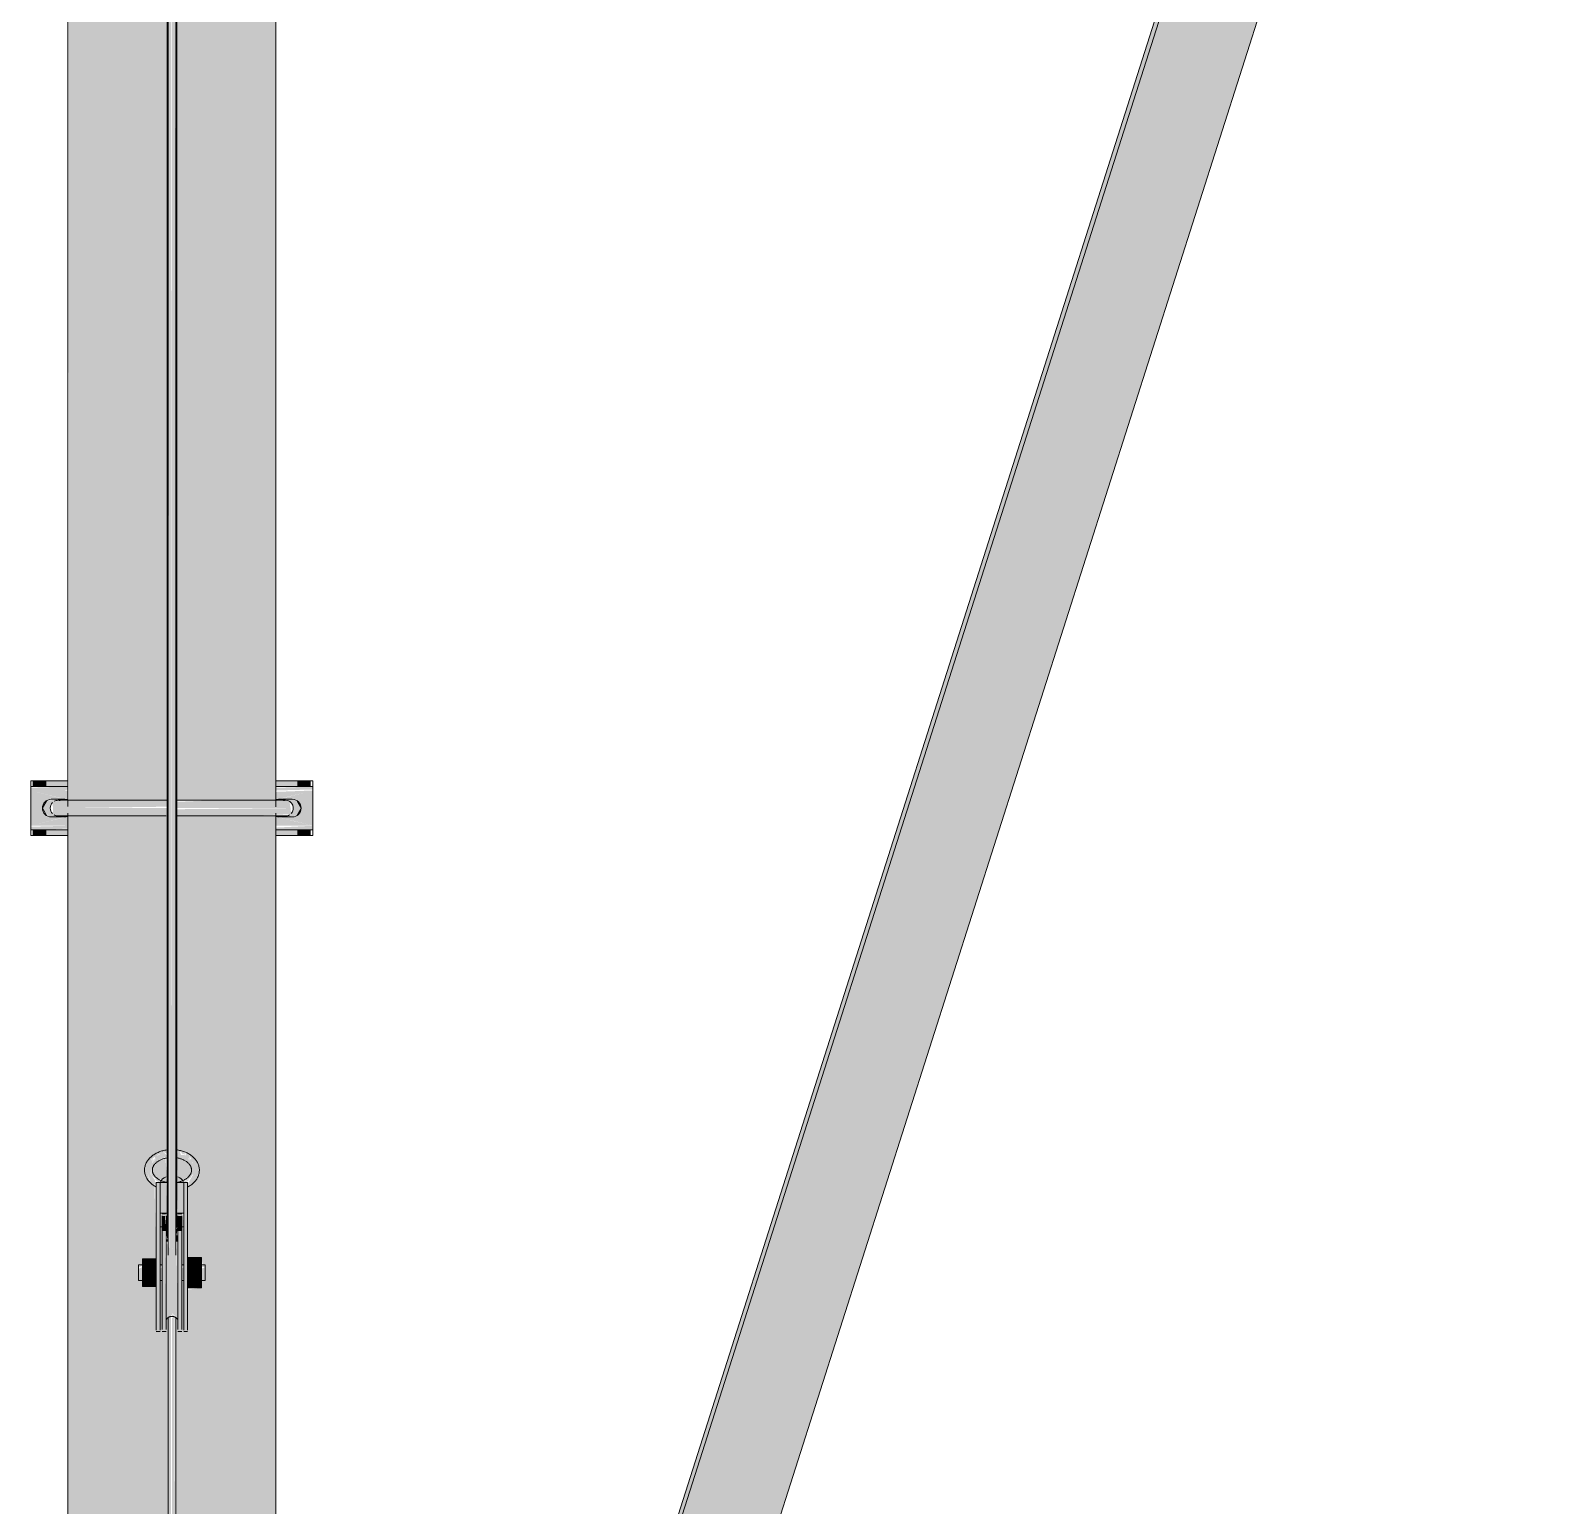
# Model space of a CAD drawing. Header units: inches. Extents: x -26493 to -10162, y -132 to 713.
# Drawn here: x -16769.62 to -16720.68, y 202.76 to 249.8 of the extents above; entities that cross this region are included whole.
import ezdxf

# ---------------------------------------------------------------- set-up
doc = ezdxf.new("R2010")
doc.units = ezdxf.units.IN
doc.header["$MEASUREMENT"] = 0
doc.layers.add('Q-SPCQ', color=91, linetype='Continuous', lineweight=9)

# ---------------------------------------------------------------- blocks, each defined once
blk = doc.blocks.new('Basketball_Backstop-Performance_Sports_Systems-3103-Ceiling_Hung - 27_-0_ to 27_-11 7_8_-V132-Section 1')
at = {"layer": 'Q-SPCQ'}
h = blk.add_hatch(color=256, dxfattribs=at)
h.paths.add_polyline_path([(-21726.927, 157.563), (-21724.178, 157.563), (-21724.178, 160.188), (-21727.274, 160.188), (-21727.258, 157.563), (-21727.01, 157.563)], flags=0)
h.paths.add_polyline_path([(-21720.842, 157.563), (-21720.858, 160.188), (-21723.928, 160.188), (-21723.928, 157.563), (-21720.858, 157.563)], flags=0)
h.paths.add_polyline_path([(-21724.714, 213.516), (-21724.832, 213.691), (-21724.731, 213.703)], flags=0)
h.paths.add_polyline_path([(-21724.66, 213.703), (-21724.586, 213.824), (-21724.638, 213.796), (-21724.651, 213.739)], flags=0)
h.paths.add_polyline_path([(-21727.023, 164.313), (-21724.178, 164.313), (-21724.178, 208.787), (-21724.24, 208.734), (-21724.28, 208.372), (-21724.365, 208.388), (-21724.365, 209.933), (-21724.428, 209.924), (-21724.428, 208.388), (-21724.553, 208.388), (-21724.553, 209.746), (-21724.99, 209.746), (-21724.99, 209.933), (-21725.115, 209.967), (-21725.115, 210.433), (-21724.99, 210.433), (-21724.99, 210.621), (-21724.553, 210.621), (-21724.61, 213.012), (-21724.761, 213.09), (-21724.832, 213.369), (-21724.716, 213.498), (-21724.714, 213.293), (-21724.542, 213.15), (-21724.378, 213.144), (-21724.209, 213.268), (-21724.263, 213.834), (-21724.495, 213.766), (-21724.61, 213.639), (-21724.66, 213.703), (-21724.714, 213.625), (-21724.714, 213.791), (-21724.542, 213.925), (-21724.417, 213.976), (-21724.347, 214.042), (-21724.209, 213.98), (-21724.209, 224.751), (-21727.37, 224.751), (-21727.37, 164.313), (-21727.258, 164.313)], flags=0)
h.paths.add_polyline_path([(-21723.765, 214.043), (-21723.708, 213.937), (-21723.709, 213.993), (-21723.764, 214.043)], flags=0)
h.paths.add_polyline_path([(-21723.496, 213.918), (-21723.379, 213.703), (-21723.43, 213.61), (-21723.468, 213.796)], flags=0)
h.paths.add_polyline_path([(-21723.391, 213.516), (-21723.345, 213.745), (-21723.274, 213.691), (-21723.37, 213.548)], flags=0)
h.paths.add_polyline_path([(-21720.778, 164.313), (-21720.745, 164.313), (-21720.745, 224.757), (-21723.201, 224.779), (-21723.764, 224.766), (-21723.897, 224.75), (-21723.897, 214.04), (-21723.611, 214.015), (-21723.61, 213.93), (-21723.496, 213.918), (-21723.496, 213.761), (-21723.454, 213.693), (-21723.526, 213.621), (-21723.678, 213.786), (-21723.897, 213.831), (-21723.865, 213.241), (-21723.728, 213.134), (-21723.678, 213.106), (-21723.553, 213.152), (-21723.454, 213.214), (-21723.375, 213.369), (-21723.345, 213.458), (-21723.286, 213.319), (-21723.37, 213.077), (-21723.553, 212.977), (-21723.553, 210.671), (-21723.115, 210.671), (-21723.07, 210.433), (-21722.99, 210.4), (-21722.99, 209.933), (-21723.115, 209.933), (-21723.115, 209.695), (-21723.553, 209.641), (-21723.553, 208.388), (-21723.678, 208.388), (-21723.688, 209.933), (-21723.74, 209.892), (-21723.74, 208.372), (-21723.865, 208.372), (-21723.865, 208.734), (-21723.928, 208.734), (-21723.928, 164.313), (-21720.842, 164.313)], flags=0)
h.paths.add_polyline_path([(-21723.74, 210.433), (-21723.678, 210.433), (-21723.696, 211.641), (-21723.74, 211.641), (-21723.74, 210.558)], flags=0)
h.paths.add_polyline_path([(-21724.365, 210.433), (-21724.365, 211.641), (-21724.428, 211.641), (-21724.428, 210.433)], flags=0)
h.paths.add_polyline_path([(-21724.24, 210.933), (-21724.225, 211.364), (-21724.24, 211.121), (-21724.24, 210.944)], flags=0)
h.paths.add_polyline_path([(-21727.183, 225.211), (-21725.443, 225.242), (-21724.209, 225.25), (-21724.24, 276.939), (-21724.365, 276.955), (-21724.365, 278.5), (-21724.428, 278.491), (-21724.428, 276.955), (-21724.553, 276.955), (-21724.553, 278.312), (-21724.99, 278.312), (-21724.99, 278.5), (-21725.115, 278.533), (-21725.115, 279), (-21724.99, 279), (-21724.99, 279.187), (-21724.553, 279.245), (-21724.553, 280.432), (-21724.99, 280.432), (-21724.99, 280.687), (-21725.115, 280.721), (-21725.115, 281.187), (-21724.99, 281.19), (-21724.99, 281.375), (-21727.37, 281.375), (-21727.332, 225.231), (-21727.217, 225.216)], flags=0)
h.paths.add_polyline_path([(-21721.421, 225.214), (-21720.745, 225.248), (-21720.745, 281.375), (-21723.115, 281.375), (-21723.07, 281.187), (-21722.99, 281.154), (-21722.99, 280.687), (-21723.115, 280.687), (-21723.115, 280.45), (-21723.553, 280.45), (-21723.553, 279.238), (-21723.115, 279.238), (-21723.07, 279), (-21722.99, 278.967), (-21722.99, 278.5), (-21723.115, 278.5), (-21723.115, 278.262), (-21723.553, 278.208), (-21723.553, 276.955), (-21723.678, 276.977), (-21723.687, 278.5), (-21723.74, 278.459), (-21723.74, 276.939), (-21723.865, 276.939), (-21723.897, 225.249), (-21721.537, 225.22)], flags=0)
h.paths.add_polyline_path([(-21724.365, 279), (-21724.408, 280.208), (-21724.428, 280.208), (-21724.428, 279)], flags=0)
h.paths.add_polyline_path([(-21723.678, 279), (-21723.678, 280.208), (-21723.74, 280.208), (-21723.74, 279)], flags=0)
h = blk.add_hatch(color=256, dxfattribs=at)
h.paths.add_polyline_path([(-21720.842, 157.563), (-21718.959, 157.563), (-21718.122, 160.188), (-21720.842, 160.188)], flags=0)
h.paths.add_polyline_path([(-21719.944, 164.313), (-21716.807, 164.313), (-21679.62, 280.918), (-21681.043, 281.375), (-21682.611, 281.375), (-21719.58, 165.454)], flags=0)
for points in [[(-21720.078, 164.313), (-21719.944, 164.313), (-21682.611, 281.375), (-21682.745, 281.375), (-21719.714, 165.454)], [(-21728.308, 225.687), (-21728.058, 225.687), (-21728.058, 225.875), (-21728.491, 225.875), (-21728.491, 225.687), (-21728.411, 225.687)], [(-21728.058, 225.687), (-21727.37, 225.687), (-21727.37, 225.875), (-21728.058, 225.875)], [(-21720.058, 225.687), (-21720.058, 225.875), (-21720.745, 225.875), (-21720.745, 225.687)], [(-21719.625, 225.687), (-21719.625, 225.875), (-21720.058, 225.875), (-21720.058, 225.687), (-21719.704, 225.687)], [(-21728.308, 224.125), (-21728.058, 224.125), (-21728.058, 224.312), (-21728.491, 224.312), (-21728.491, 224.125), (-21728.411, 224.125)], [(-21728.058, 224.125), (-21727.37, 224.125), (-21727.37, 224.312), (-21728.058, 224.312)], [(-21720.058, 224.125), (-21720.058, 224.312), (-21720.745, 224.312), (-21720.745, 224.125)], [(-21719.704, 224.125), (-21719.625, 224.125), (-21719.625, 224.312), (-21720.058, 224.312), (-21720.058, 224.125), (-21719.808, 224.125)], [(-21724.428, 211.919), (-21724.428, 213.056), (-21724.553, 213.056), (-21724.553, 211.919)], [(-21723.678, 211.919), (-21723.553, 211.919), (-21723.553, 213.056), (-21723.678, 213.056), (-21723.678, 212.341)], [(-21724.428, 208.388), (-21724.428, 211.919), (-21724.553, 211.919), (-21724.553, 208.388)], [(-21724.365, 211.509), (-21724.24, 211.509), (-21724.28, 211.994), (-21724.365, 211.994), (-21724.365, 211.807)], [(-21723.74, 211.509), (-21723.74, 211.994), (-21723.865, 211.994), (-21723.865, 211.509)], [(-21723.678, 208.388), (-21723.553, 208.388), (-21723.553, 211.919), (-21723.678, 211.919), (-21723.678, 208.574)], [(-21724.28, 208.372), (-21724.24, 208.372), (-21724.28, 211.509), (-21724.365, 211.509), (-21724.365, 208.372)], [(-21723.928, 211.61), (-21723.897, 211.632), (-21723.928, 211.632)], [(-21723.865, 208.372), (-21723.74, 208.372), (-21723.74, 211.509), (-21723.865, 211.509), (-21723.865, 208.559)], [(-21724.553, 210.183), (-21724.571, 210.621), (-21724.99, 210.621), (-21724.99, 210.183)], [(-21723.115, 210.314), (-21723.115, 210.671), (-21723.553, 210.671), (-21723.553, 210.314)], [(-21724.553, 209.746), (-21724.577, 210.183), (-21724.99, 210.183), (-21724.99, 209.746)], [(-21723.115, 209.826), (-21723.115, 210.314), (-21723.553, 210.314), (-21723.553, 209.826)], [(-21723.553, 209.695), (-21723.115, 209.695), (-21723.115, 209.826), (-21723.553, 209.826)], [(-21724.053, 145.856), (-21724.086, 208.789), (-21724.085, 208.842), (-21724.178, 208.734), (-21724.138, 145.915), (-21724.081, 145.862)], [(-21724.053, 145.856), (-21723.964, 145.919), (-21723.928, 146.074), (-21723.964, 208.819), (-21723.99, 208.783), (-21724.053, 208.734), (-21724.053, 146.699)]]:
    blk.add_hatch(color=256, dxfattribs=at).paths.add_polyline_path(points, flags=0)
h = blk.add_hatch(color=256, dxfattribs=at)
h.paths.add_polyline_path([(-21724.053, 210.929), (-21724.085, 279.543), (-21724.085, 279.597), (-21724.178, 279.489), (-21724.139, 210.958), (-21724.085, 210.933), (-21724.053, 210.929)], flags=0)
h.paths.add_polyline_path([(-21724.135, 279.749), (-21724.053, 279.952), (-21724.109, 279.951), (-21724.178, 280.029), (-21724.141, 279.762)], flags=0)
h = blk.add_hatch(color=256, dxfattribs=at)
h.paths.add_polyline_path([(-21724.053, 210.929), (-21723.944, 210.992), (-21723.928, 211.169), (-21723.971, 279.578), (-21723.991, 279.537), (-21724.053, 279.489), (-21724.053, 211.169)], flags=0)
h.paths.add_polyline_path([(-21723.971, 279.749), (-21723.945, 279.931), (-21724.053, 280.108), (-21724.02, 279.872), (-21723.99, 279.797)], flags=0)
h = blk.add_hatch(color=256, dxfattribs=at)
h.paths.add_polyline_path([(-21727.464, 225.562), (-21727.37, 225.599), (-21727.37, 225.687), (-21728.558, 225.651), (-21728.558, 225.562), (-21727.902, 225.562)], flags=0)
h.paths.add_polyline_path([(-21720.745, 225.562), (-21719.558, 225.595), (-21719.558, 225.687), (-21720.745, 225.647), (-21720.745, 225.591)], flags=0)
h = blk.add_hatch(color=256, dxfattribs=at)
h.paths.add_polyline_path([(-21728.558, 224.437), (-21727.37, 224.437), (-21727.391, 224.728)], flags=0)
h.paths.add_polyline_path([(-21728.558, 224.437), (-21727.464, 224.719), (-21728.042, 224.756), (-21728.173, 224.927), (-21728.145, 225.141), (-21727.974, 225.272), (-21727.464, 225.281), (-21728.558, 225.562)], flags=0)
h.paths.add_polyline_path([(-21719.558, 224.437), (-21719.558, 225.562), (-21720.652, 225.281), (-21720.074, 225.244), (-21719.943, 225.073), (-21719.971, 224.859), (-21720.141, 224.728), (-21720.652, 224.719)], flags=0)
h.paths.add_polyline_path([(-21720.745, 224.437), (-21719.558, 224.437), (-21720.745, 224.728), (-21720.745, 224.482)], flags=0)
h.paths.add_polyline_path([(-21727.37, 225.263), (-21727.37, 225.562), (-21728.558, 225.562), (-21727.391, 225.272)], flags=0)
h.paths.add_polyline_path([(-21720.745, 225.263), (-21720.724, 225.272), (-21719.558, 225.562), (-21720.745, 225.518), (-21720.745, 225.272)], flags=0)
h = blk.add_hatch(color=256, dxfattribs=at)
h.paths.add_polyline_path([(-21727.951, 224.589), (-21727.488, 224.76), (-21727.86, 224.823), (-21727.933, 225), (-21727.86, 225.177), (-21727.679, 225.249), (-21727.37, 225.263), (-21727.588, 225.321), (-21727.641, 225.281), (-21728.052, 225.236), (-21728.173, 224.974), (-21727.974, 224.728), (-21727.595, 224.685), (-21727.953, 224.593)], flags=0)
h.paths.add_polyline_path([(-21720.165, 224.589), (-21720.214, 224.606), (-21720.475, 224.719), (-21720.064, 224.764), (-21719.943, 225.026), (-21720.141, 225.272), (-21720.52, 225.315), (-21720.573, 225.242), (-21720.269, 225.187), (-21720.191, 225.065), (-21720.216, 224.875), (-21720.368, 224.759), (-21720.528, 224.679), (-21720.184, 224.594)], flags=0)
h = blk.add_hatch(color=256, dxfattribs=at)
h.paths.add_polyline_path([(-21723.897, 225), (-21720.269, 225), (-21720.308, 225.217), (-21721.072, 225.248), (-21721.685, 225.228), (-21722.909, 225.241), (-21723.897, 225.2), (-21723.897, 225.035)], flags=0)
h.paths.add_polyline_path([(-21727.466, 225), (-21724.209, 225.046), (-21724.209, 225.242), (-21725.363, 225.241), (-21727.705, 225.231), (-21727.86, 225.177), (-21727.847, 225), (-21727.699, 225)], flags=0)
h = blk.add_hatch(color=256, dxfattribs=at)
h.paths.add_polyline_path([(-21726.248, 224.75), (-21724.209, 224.758), (-21724.209, 225), (-21727.847, 225), (-21727.841, 224.817), (-21727.487, 224.76), (-21726.285, 224.75)], flags=0)
h.paths.add_polyline_path([(-21721.868, 224.75), (-21720.319, 224.803), (-21720.256, 224.823), (-21720.269, 225), (-21723.897, 224.964), (-21723.897, 224.759), (-21722.909, 224.76)], flags=0)
h = blk.add_hatch(color=256, dxfattribs=at)
h.paths.add_polyline_path([(-21728.058, 224.312), (-21727.37, 224.349), (-21727.391, 224.437), (-21728.558, 224.405), (-21728.558, 224.312), (-21728.187, 224.312)], flags=0)
h.paths.add_polyline_path([(-21719.558, 224.312), (-21719.558, 224.437), (-21720.745, 224.379), (-21720.745, 224.312), (-21719.625, 224.313)], flags=0)
h = blk.add_hatch(color=256, dxfattribs=at)
h.paths.add_polyline_path([(-21724.66, 213.703), (-21724.579, 213.621), (-21724.463, 213.775), (-21724.209, 213.895), (-21724.263, 213.976), (-21724.347, 214.042), (-21724.463, 213.933), (-21724.61, 213.918), (-21724.579, 213.796)], flags=0)
h.paths.add_polyline_path([(-21724.695, 213.498), (-21724.66, 213.857), (-21724.727, 213.703), (-21724.697, 213.516)], flags=0)
h.paths.add_polyline_path([(-21723.643, 213.933), (-21723.643, 214.022), (-21723.765, 214.043)], flags=0)
h.paths.add_polyline_path([(-21723.496, 213.918), (-21723.764, 213.94), (-21723.803, 214.042), (-21723.897, 214.018), (-21723.897, 213.85), (-21723.611, 213.766), (-21723.519, 213.61), (-21723.446, 213.703), (-21723.526, 213.796)], flags=0)
h.paths.add_polyline_path([(-21723.411, 213.498), (-21723.391, 213.791), (-21723.468, 213.796), (-21723.414, 213.516)], flags=0)
h.paths.add_polyline_path([(-21724.714, 213.516), (-21724.736, 213.764), (-21724.832, 213.691)], flags=0)
h.paths.add_polyline_path([(-21723.391, 213.516), (-21723.274, 213.691), (-21723.37, 213.764)], flags=0)
h = blk.add_hatch(color=256, dxfattribs=at)
h.paths.add_polyline_path([(-21724.61, 213.163), (-21724.463, 213.056), (-21724.428, 213.107), (-21724.553, 213.152)], flags=0)
h.paths.add_polyline_path([(-21724.553, 212.983), (-21724.61, 213.163), (-21724.736, 213.319), (-21724.714, 213.516), (-21724.832, 213.369), (-21724.736, 213.077), (-21724.61, 213.012)], flags=0)
h.paths.add_polyline_path([(-21723.496, 213.163), (-21723.728, 213.066), (-21723.678, 213.056), (-21723.553, 213.097)], flags=0)
h.paths.add_polyline_path([(-21723.553, 212.983), (-21723.345, 213.09), (-21723.274, 213.369), (-21723.391, 213.516), (-21723.391, 213.293), (-21723.553, 213.007)], flags=0)
h = blk.add_hatch(color=256, dxfattribs=at)
h.paths.add_polyline_path([(-21724.428, 212.083), (-21724.209, 212.083), (-21724.24, 213.056), (-21724.428, 213.056), (-21724.428, 212.341)], flags=0)
h.paths.add_polyline_path([(-21723.718, 212.083), (-21723.678, 212.083), (-21723.678, 213.056), (-21723.898, 213.056), (-21723.86, 212.083), (-21723.81, 212.083)], flags=0)
h = blk.add_hatch(color=256, dxfattribs=at)
h.paths.add_polyline_path([(-21723.746, 213.056), (-21723.728, 213.056), (-21723.728, 213.144), (-21723.897, 213.25), (-21723.865, 213.056), (-21723.788, 213.056)], flags=0)
h.paths.add_polyline_path([(-21724.378, 213.056), (-21724.209, 213.056), (-21724.24, 213.241), (-21724.378, 213.144)], flags=0)
h = blk.add_hatch(color=256, dxfattribs=at)
h.paths.add_polyline_path([(-21724.365, 211.641), (-21724.365, 211.994), (-21724.24, 211.958), (-21724.28, 212.083), (-21724.428, 212.083), (-21724.428, 211.641)], flags=0)
h.paths.add_polyline_path([(-21723.74, 211.641), (-21723.678, 211.694), (-21723.718, 212.083), (-21723.897, 212.083), (-21723.865, 211.994), (-21723.74, 211.994), (-21723.74, 211.694)], flags=0)
h = blk.add_hatch(color=256, dxfattribs=at)
h.paths.add_polyline_path([(-21724.205, 211.213), (-21724.178, 211.401), (-21724.178, 211.61), (-21724.24, 211.632), (-21724.207, 211.23)], flags=0)
h.paths.add_polyline_path([(-21723.928, 211.254), (-21723.865, 211.632), (-21723.928, 211.56), (-21723.928, 211.435)], flags=0)
h = blk.add_hatch(color=256, dxfattribs=at)
h.paths.add_polyline_path([(-21724.053, 208.894), (-21724.053, 208.787), (-21723.989, 208.813), (-21724.045, 208.884)], flags=0)
h.paths.add_polyline_path([(-21723.865, 208.734), (-21723.912, 211.169), (-21724.02, 210.933), (-21724.141, 210.963), (-21724.178, 211.108), (-21724.222, 211.079), (-21724.24, 210.571), (-21724.24, 208.734), (-21724.01, 208.857)], flags=0)
h = blk.add_hatch(color=256, dxfattribs=at)
h.paths.add_polyline_path([(-21723.74, 210.36), (-21723.678, 210.416), (-21723.678, 210.433), (-21723.74, 210.386)], flags=0)
h.paths.add_polyline_path([(-21725.115, 210.36), (-21724.99, 210.4), (-21724.99, 210.433), (-21725.115, 210.4)], flags=0)
h.paths.add_polyline_path([(-21724.428, 210.36), (-21724.365, 210.416), (-21724.365, 210.433), (-21724.428, 210.4), (-21724.428, 210.373)], flags=0)
h.paths.add_polyline_path([(-21722.99, 210.36), (-21722.99, 210.433), (-21723.115, 210.397), (-21723.07, 210.36)], flags=0)
h = blk.add_hatch(color=256, dxfattribs=at)
h.paths.add_polyline_path([(-21724.99, 209.933), (-21724.99, 210.36), (-21725.115, 210.308), (-21725.115, 209.933)], flags=0)
h.paths.add_polyline_path([(-21724.428, 209.933), (-21724.365, 209.967), (-21724.365, 210.36), (-21724.428, 210.308), (-21724.428, 209.939)], flags=0)
h.paths.add_polyline_path([(-21723.74, 209.933), (-21723.678, 209.979), (-21723.678, 210.36), (-21723.74, 210.308), (-21723.74, 209.936)], flags=0)
h.paths.add_polyline_path([(-21722.99, 209.933), (-21722.99, 210.36), (-21723.115, 210.308), (-21723.115, 209.933)], flags=0)
for p, q in [((-21727.37, 281.375), (-21727.37, 225.048)), ((-21720.745, 225.045), (-21720.745, 281.375)), ((-21682.745, 281.375), (-21720.078, 164.313)), ((-21719.944, 164.313), (-21682.611, 281.375)), ((-21716.807, 164.313), (-21679.62, 280.918)), ((-21724.178, 279.542), (-21724.178, 210.741)), ((-21723.928, 210.741), (-21723.928, 279.542)), ((-21724.209, 277.836), (-21724.209, 211.621)), ((-21723.897, 211.621), (-21723.897, 277.843)), ((-21728.558, 225.875), (-21728.558, 225.687)), ((-21728.558, 225.875), (-21728.558, 225.719)), ((-21728.558, 225.875), (-21728.058, 225.875)), ((-21728.558, 225.562), (-21728.558, 225.687)), ((-21728.058, 225.687), (-21728.558, 225.687)), ((-21728.058, 225.875), (-21727.37, 225.875)), ((-21727.37, 225.687), (-21728.058, 225.687)), ((-21720.745, 225.875), (-21720.058, 225.875)), ((-21720.058, 225.687), (-21720.745, 225.687)), ((-21720.058, 225.875), (-21719.558, 225.875)), ((-21719.558, 225.687), (-21720.058, 225.687)), ((-21719.558, 225.687), (-21719.558, 225.875)), ((-21719.558, 225.719), (-21719.558, 225.875)), ((-21719.558, 225.687), (-21719.558, 225.562)), ((-21728.558, 224.437), (-21728.558, 225.562)), ((-21728.046, 225.246), (-21728.186, 225.004)), ((-21727.902, 225.281), (-21727.464, 225.281)), ((-21720.652, 225.281), (-21720.214, 225.281)), ((-21719.93, 225.004), (-21720.07, 225.246)), ((-21719.558, 225.562), (-21719.558, 224.437)), ((-21728.186, 224.996), (-21728.046, 224.754)), ((-21727.464, 224.719), (-21727.902, 224.719)), ((-21727.37, 224.839), (-21727.37, 164.313)), ((-21720.745, 164.313), (-21720.745, 224.839)), ((-21720.214, 224.719), (-21720.652, 224.719)), ((-21720.07, 224.754), (-21719.93, 224.996)), ((-21728.558, 224.312), (-21728.558, 224.437)), ((-21728.558, 224.312), (-21728.558, 224.125)), ((-21728.558, 224.312), (-21728.058, 224.312)), ((-21728.558, 224.281), (-21728.558, 224.125)), ((-21728.058, 224.312), (-21727.37, 224.312)), ((-21720.745, 224.312), (-21720.058, 224.312)), ((-21720.058, 224.312), (-21719.558, 224.312)), ((-21719.558, 224.437), (-21719.558, 224.312)), ((-21719.558, 224.125), (-21719.558, 224.312)), ((-21719.558, 224.125), (-21719.558, 224.281)), ((-21728.058, 224.125), (-21728.558, 224.125)), ((-21727.37, 224.125), (-21728.058, 224.125)), ((-21720.058, 224.125), (-21720.745, 224.125)), ((-21719.558, 224.125), (-21720.058, 224.125)), ((-21724.553, 211.919), (-21724.553, 213.056)), ((-21724.553, 213.056), (-21724.428, 213.056)), ((-21724.428, 213.056), (-21724.187, 213.056)), ((-21724.428, 213.056), (-21724.428, 211.919)), ((-21723.919, 213.056), (-21723.678, 213.056)), ((-21723.678, 211.919), (-21723.678, 213.056)), ((-21723.678, 213.056), (-21723.553, 213.056)), ((-21723.553, 213.056), (-21723.553, 211.919)), ((-21724.553, 208.345), (-21724.553, 211.919)), ((-21724.203, 212.083), (-21724.428, 212.083)), ((-21724.428, 211.919), (-21724.428, 208.345)), ((-21724.24, 212.058), (-21724.365, 212.058)), ((-21724.365, 211.509), (-21724.365, 211.994)), ((-21724.24, 211.994), (-21724.24, 211.509)), ((-21723.678, 212.083), (-21723.918, 212.083)), ((-21723.74, 212.058), (-21723.865, 212.058)), ((-21723.865, 211.509), (-21723.865, 211.994)), ((-21723.74, 211.994), (-21723.74, 211.509)), ((-21723.678, 208.345), (-21723.678, 211.919)), ((-21723.553, 211.919), (-21723.553, 208.345)), ((-21724.428, 211.641), (-21724.365, 211.641)), ((-21724.365, 208.372), (-21724.365, 211.509)), ((-21724.24, 211.509), (-21724.24, 208.372)), ((-21723.865, 208.372), (-21723.865, 211.509)), ((-21723.74, 211.641), (-21723.678, 211.641)), ((-21723.74, 211.509), (-21723.74, 208.372)), ((-21724.209, 211.243), (-21724.209, 211.182)), ((-21723.897, 211.182), (-21723.897, 211.368)), ((-21724.99, 210.183), (-21724.99, 210.621)), ((-21724.99, 210.621), (-21724.553, 210.621)), ((-21723.553, 210.671), (-21723.115, 210.671)), ((-21723.115, 210.671), (-21723.115, 210.314)), ((-21724.553, 210.433), (-21725.115, 210.433)), ((-21725.115, 210.36), (-21725.115, 210.433)), ((-21725.115, 209.933), (-21725.115, 210.36)), ((-21724.99, 209.746), (-21724.99, 210.183)), ((-21724.553, 210.183), (-21724.99, 210.183)), ((-21724.365, 210.433), (-21724.428, 210.433)), ((-21723.678, 210.433), (-21723.74, 210.433)), ((-21722.99, 210.433), (-21723.553, 210.433)), ((-21723.553, 210.314), (-21723.115, 210.314)), ((-21723.115, 210.314), (-21723.115, 209.826)), ((-21722.99, 210.433), (-21722.99, 210.36)), ((-21722.99, 210.36), (-21722.99, 209.933)), ((-21725.115, 209.933), (-21724.553, 209.933)), ((-21724.99, 209.746), (-21724.553, 209.746)), ((-21724.428, 209.933), (-21724.365, 209.933)), ((-21723.74, 209.933), (-21723.678, 209.933)), ((-21723.553, 209.933), (-21722.99, 209.933)), ((-21723.115, 209.826), (-21723.553, 209.826)), ((-21723.553, 209.695), (-21723.115, 209.695)), ((-21723.115, 209.826), (-21723.115, 209.695)), ((-21724.178, 208.759), (-21724.178, 145.456)), ((-21723.928, 145.456), (-21723.928, 208.759)), ((-21724.553, 208.308), (-21724.428, 208.308)), ((-21724.365, 208.308), (-21724.24, 208.308)), ((-21723.865, 208.308), (-21723.74, 208.308)), ((-21723.678, 208.308), (-21723.553, 208.308))]:
    blk.add_line(p, q, dxfattribs=at)
at = {"layer": 'Q-SPCQ', "flags": 128}
for points in [[(-21724.2, 225.25), (-21724.309, 225.25), (-21724.453, 225.25), (-21724.597, 225.25), (-21724.74, 225.25), (-21724.882, 225.25), (-21725.022, 225.25), (-21725.161, 225.25), (-21725.298, 225.25), (-21725.433, 225.25), (-21725.566, 225.25), (-21725.697, 225.25), (-21725.825, 225.25), (-21725.95, 225.25), (-21726.072, 225.25), (-21726.191, 225.25), (-21726.307, 225.25), (-21726.419, 225.25), (-21726.527, 225.25), (-21726.631, 225.25), (-21726.731, 225.25), (-21726.827, 225.25), (-21726.918, 225.25), (-21727.005, 225.25), (-21727.087, 225.25), (-21727.164, 225.25), (-21727.236, 225.25), (-21727.304, 225.25), (-21727.366, 225.25), (-21727.422, 225.25), (-21727.473, 225.25), (-21727.519, 225.25), (-21727.56, 225.25), (-21727.594, 225.25), (-21727.623, 225.25), (-21727.647, 225.25), (-21727.664, 225.25), (-21727.676, 225.25), (-21727.682, 225.25), (-21727.683, 225.25)], [(-21720.433, 225.25), (-21720.436, 225.25), (-21720.445, 225.25), (-21720.459, 225.25), (-21720.479, 225.25), (-21720.505, 225.25), (-21720.537, 225.25), (-21720.574, 225.25), (-21720.617, 225.25), (-21720.665, 225.25), (-21720.719, 225.25), (-21720.778, 225.25), (-21720.843, 225.25), (-21720.912, 225.25), (-21720.987, 225.25), (-21721.066, 225.25), (-21721.15, 225.25), (-21721.239, 225.25), (-21721.333, 225.25), (-21721.43, 225.25), (-21721.532, 225.25), (-21721.638, 225.25), (-21721.748, 225.25), (-21721.862, 225.25), (-21721.979, 225.25), (-21722.099, 225.25), (-21722.223, 225.25), (-21722.349, 225.25), (-21722.479, 225.25), (-21722.61, 225.25), (-21722.744, 225.25), (-21722.881, 225.25), (-21723.019, 225.25), (-21723.158, 225.25), (-21723.299, 225.25), (-21723.442, 225.25), (-21723.585, 225.25), (-21723.729, 225.25), (-21723.874, 225.25)], [(-21727.683, 224.75), (-21727.68, 224.75), (-21727.671, 224.75), (-21727.657, 224.75), (-21727.637, 224.75), (-21727.611, 224.75), (-21727.579, 224.75), (-21727.542, 224.75), (-21727.499, 224.75), (-21727.451, 224.75), (-21727.397, 224.75), (-21727.338, 224.75), (-21727.273, 224.75), (-21727.204, 224.75), (-21727.129, 224.75), (-21727.05, 224.75), (-21726.966, 224.75), (-21726.877, 224.75), (-21726.783, 224.75), (-21726.685, 224.75), (-21726.584, 224.75), (-21726.477, 224.75), (-21726.368, 224.75), (-21726.254, 224.75), (-21726.137, 224.75), (-21726.017, 224.75), (-21725.893, 224.75), (-21725.767, 224.75), (-21725.637, 224.75), (-21725.506, 224.75), (-21725.371, 224.75), (-21725.235, 224.75), (-21725.097, 224.75), (-21724.958, 224.75), (-21724.816, 224.75), (-21724.674, 224.75), (-21724.531, 224.75), (-21724.387, 224.75), (-21724.242, 224.75)], [(-21723.905, 224.75), (-21723.807, 224.75), (-21723.663, 224.75), (-21723.519, 224.75), (-21723.376, 224.75), (-21723.234, 224.75), (-21723.094, 224.75), (-21722.955, 224.75), (-21722.818, 224.75), (-21722.682, 224.75), (-21722.549, 224.75), (-21722.419, 224.75), (-21722.291, 224.75), (-21722.166, 224.75), (-21722.044, 224.75), (-21721.925, 224.75), (-21721.809, 224.75), (-21721.697, 224.75), (-21721.589, 224.75), (-21721.485, 224.75), (-21721.385, 224.75), (-21721.289, 224.75), (-21721.198, 224.75), (-21721.111, 224.75), (-21721.029, 224.75), (-21720.952, 224.75), (-21720.879, 224.75), (-21720.812, 224.75), (-21720.75, 224.75), (-21720.694, 224.75), (-21720.642, 224.75), (-21720.597, 224.75), (-21720.556, 224.75), (-21720.522, 224.75), (-21720.493, 224.75), (-21720.469, 224.75), (-21720.452, 224.75), (-21720.44, 224.75), (-21720.434, 224.75), (-21720.433, 224.75)], [(-21724.211, 214.098), (-21724.244, 214.093), (-21724.276, 214.087), (-21724.309, 214.081), (-21724.341, 214.073), (-21724.372, 214.064), (-21724.403, 214.055), (-21724.434, 214.044), (-21724.464, 214.033), (-21724.494, 214.02), (-21724.523, 214.007), (-21724.551, 213.993), (-21724.579, 213.978), (-21724.606, 213.963), (-21724.632, 213.946), (-21724.658, 213.929), (-21724.682, 213.911), (-21724.706, 213.892), (-21724.729, 213.872), (-21724.75, 213.851), (-21724.771, 213.83), (-21724.791, 213.808), (-21724.809, 213.785), (-21724.827, 213.762), (-21724.843, 213.737), (-21724.858, 213.713), (-21724.871, 213.687), (-21724.883, 213.661), (-21724.894, 213.635), (-21724.904, 213.608), (-21724.911, 213.581), (-21724.918, 213.553), (-21724.923, 213.525), (-21724.926, 213.497), (-21724.928, 213.469), (-21724.928, 213.453)], [(-21723.178, 213.453), (-21723.179, 213.482), (-21723.181, 213.51), (-21723.185, 213.538), (-21723.191, 213.566), (-21723.198, 213.593), (-21723.206, 213.62), (-21723.216, 213.647), (-21723.228, 213.673), (-21723.241, 213.699), (-21723.255, 213.724), (-21723.27, 213.749), (-21723.287, 213.772), (-21723.305, 213.796), (-21723.324, 213.818), (-21723.344, 213.84), (-21723.365, 213.861), (-21723.387, 213.881), (-21723.411, 213.9), (-21723.435, 213.919), (-21723.46, 213.937), (-21723.485, 213.954), (-21723.512, 213.97), (-21723.539, 213.985), (-21723.567, 214), (-21723.596, 214.014), (-21723.625, 214.026), (-21723.655, 214.038), (-21723.686, 214.049), (-21723.717, 214.059), (-21723.748, 214.068), (-21723.78, 214.076), (-21723.812, 214.084), (-21723.844, 214.09), (-21723.877, 214.096), (-21723.91, 214.1)], [(-21724.928, 213.453), (-21724.927, 213.425), (-21724.925, 213.397), (-21724.921, 213.369), (-21724.915, 213.341), (-21724.908, 213.314), (-21724.899, 213.286), (-21724.889, 213.26), (-21724.878, 213.234), (-21724.865, 213.208), (-21724.851, 213.183), (-21724.835, 213.158), (-21724.819, 213.134), (-21724.801, 213.111), (-21724.782, 213.089), (-21724.762, 213.067), (-21724.74, 213.046), (-21724.718, 213.026), (-21724.695, 213.006), (-21724.671, 212.988), (-21724.646, 212.97), (-21724.62, 212.953), (-21724.594, 212.937), (-21724.566, 212.921)], [(-21724.678, 213.453), (-21724.677, 213.468), (-21724.676, 213.482), (-21724.674, 213.496), (-21724.671, 213.51), (-21724.668, 213.524), (-21724.663, 213.539), (-21724.658, 213.553), (-21724.652, 213.567), (-21724.644, 213.582), (-21724.636, 213.596), (-21724.627, 213.61), (-21724.617, 213.624), (-21724.607, 213.638), (-21724.595, 213.652), (-21724.582, 213.666), (-21724.568, 213.68), (-21724.554, 213.693), (-21724.538, 213.706), (-21724.522, 213.718), (-21724.505, 213.731), (-21724.486, 213.743), (-21724.468, 213.754), (-21724.448, 213.765), (-21724.427, 213.776), (-21724.406, 213.786), (-21724.385, 213.795), (-21724.362, 213.804), (-21724.339, 213.813), (-21724.316, 213.82), (-21724.291, 213.827), (-21724.267, 213.834), (-21724.242, 213.839), (-21724.217, 213.844)], [(-21724.203, 213.06), (-21724.228, 213.065), (-21724.253, 213.07), (-21724.278, 213.076), (-21724.303, 213.083), (-21724.326, 213.09), (-21724.35, 213.098), (-21724.373, 213.107), (-21724.395, 213.116), (-21724.416, 213.126), (-21724.437, 213.136), (-21724.457, 213.147), (-21724.476, 213.158), (-21724.495, 213.17), (-21724.513, 213.182), (-21724.529, 213.194), (-21724.545, 213.207), (-21724.561, 213.22), (-21724.575, 213.234), (-21724.588, 213.247), (-21724.6, 213.261), (-21724.612, 213.275), (-21724.622, 213.289), (-21724.632, 213.303), (-21724.64, 213.318), (-21724.648, 213.332), (-21724.655, 213.346), (-21724.66, 213.361), (-21724.665, 213.375), (-21724.669, 213.389), (-21724.673, 213.403), (-21724.675, 213.417), (-21724.677, 213.432), (-21724.678, 213.446), (-21724.678, 213.453)], [(-21723.903, 213.847), (-21723.877, 213.842), (-21723.852, 213.837), (-21723.827, 213.831), (-21723.803, 213.824), (-21723.779, 213.817), (-21723.756, 213.809), (-21723.733, 213.8), (-21723.711, 213.791), (-21723.689, 213.781), (-21723.669, 213.771), (-21723.649, 213.76), (-21723.629, 213.749), (-21723.611, 213.737), (-21723.593, 213.725), (-21723.576, 213.713), (-21723.56, 213.7), (-21723.545, 213.687), (-21723.531, 213.673), (-21723.518, 213.66), (-21723.505, 213.646), (-21723.494, 213.632), (-21723.484, 213.618), (-21723.474, 213.603), (-21723.465, 213.589), (-21723.458, 213.575), (-21723.451, 213.561), (-21723.445, 213.546), (-21723.44, 213.532), (-21723.436, 213.518), (-21723.433, 213.504), (-21723.43, 213.489), (-21723.429, 213.475), (-21723.428, 213.461), (-21723.428, 213.453)], [(-21723.428, 213.453), (-21723.428, 213.439), (-21723.429, 213.425), (-21723.431, 213.411), (-21723.434, 213.397), (-21723.438, 213.383), (-21723.442, 213.368), (-21723.448, 213.354), (-21723.454, 213.34), (-21723.461, 213.325), (-21723.469, 213.311), (-21723.478, 213.297), (-21723.488, 213.283), (-21723.499, 213.269), (-21723.511, 213.255), (-21723.524, 213.241), (-21723.537, 213.227), (-21723.552, 213.214), (-21723.567, 213.201), (-21723.584, 213.188), (-21723.601, 213.176), (-21723.619, 213.164), (-21723.638, 213.153), (-21723.658, 213.142), (-21723.678, 213.131), (-21723.699, 213.121), (-21723.721, 213.112), (-21723.744, 213.103), (-21723.767, 213.094), (-21723.79, 213.087), (-21723.814, 213.08), (-21723.839, 213.073), (-21723.864, 213.068), (-21723.889, 213.063)], [(-21723.554, 212.914), (-21723.527, 212.928), (-21723.5, 212.944), (-21723.473, 212.961), (-21723.448, 212.978), (-21723.423, 212.996), (-21723.4, 213.015), (-21723.377, 213.035), (-21723.355, 213.056), (-21723.335, 213.077), (-21723.315, 213.099), (-21723.296, 213.122), (-21723.279, 213.145), (-21723.263, 213.169), (-21723.248, 213.194), (-21723.234, 213.22), (-21723.222, 213.246), (-21723.211, 213.272), (-21723.202, 213.299), (-21723.194, 213.326), (-21723.188, 213.354), (-21723.183, 213.382), (-21723.18, 213.41), (-21723.178, 213.438), (-21723.178, 213.453)], [(-21724.24, 211.683), (-21724.236, 211.676), (-21724.231, 211.668), (-21724.225, 211.661), (-21724.22, 211.655), (-21724.214, 211.648), (-21724.208, 211.642), (-21724.201, 211.636), (-21724.195, 211.63), (-21724.188, 211.624), (-21724.181, 211.619)], [(-21723.925, 211.619), (-21723.918, 211.624), (-21723.911, 211.63), (-21723.904, 211.636), (-21723.898, 211.642), (-21723.892, 211.648), (-21723.886, 211.655), (-21723.88, 211.662), (-21723.875, 211.669), (-21723.87, 211.676), (-21723.865, 211.683)], [(-21723.865, 208.683), (-21723.87, 208.69), (-21723.875, 208.698), (-21723.88, 208.705), (-21723.886, 208.711), (-21723.892, 208.718), (-21723.898, 208.724), (-21723.904, 208.73), (-21723.911, 208.736), (-21723.918, 208.742), (-21723.925, 208.747), (-21723.932, 208.752), (-21723.94, 208.757), (-21723.947, 208.761), (-21723.955, 208.765), (-21723.963, 208.769), (-21723.971, 208.772), (-21723.979, 208.775), (-21723.988, 208.778), (-21723.996, 208.781), (-21724.005, 208.783), (-21724.013, 208.784), (-21724.022, 208.786), (-21724.031, 208.787), (-21724.04, 208.788), (-21724.048, 208.788), (-21724.057, 208.788), (-21724.066, 208.788), (-21724.075, 208.787), (-21724.084, 208.786), (-21724.092, 208.784), (-21724.101, 208.783), (-21724.109, 208.78), (-21724.118, 208.778), (-21724.126, 208.775), (-21724.135, 208.772), (-21724.143, 208.769), (-21724.151, 208.765), (-21724.158, 208.761), (-21724.166, 208.757), (-21724.173, 208.752), (-21724.181, 208.747), (-21724.188, 208.742), (-21724.195, 208.736), (-21724.201, 208.73), (-21724.208, 208.724), (-21724.214, 208.718), (-21724.22, 208.711), (-21724.225, 208.705), (-21724.231, 208.698), (-21724.236, 208.69), (-21724.24, 208.683)]]:
    blk.add_lwpolyline(points, dxfattribs=at)
at = {"layer": 'Q-SPCQ'}
for centre, radius, start, end in [((-21727.902, 225), 0.281, 90, 270), ((-21727.683, 225), 0.25, 135, 225), ((-21727.683, 225), 0.25, 90, 120), ((-21727.683, 225), 0.25, 75, 90), ((-21727.464, 225), 0.281, 75, 90), ((-21720.652, 225), 0.281, 90, 105), ((-21720.433, 225), 0.25, 90, 105), ((-21720.433, 225), 0.25, 315, 90), ((-21720.214, 225), 0.281, 270, 90), ((-21727.683, 225), 0.25, 240, 270), ((-21727.683, 225), 0.25, 270, 285), ((-21727.464, 225), 0.281, 270, 285), ((-21720.652, 225), 0.281, 255, 270), ((-21720.433, 225), 0.25, 255, 270), ((-21720.433, 225), 0.25, 270, 300)]:
    blk.add_arc(centre, radius, start, end, dxfattribs=at)
for start_param, end_param in [(2.094395, 2.879793), (0.261799, 1.047198)]:
    blk.add_ellipse((-21724.053, 213.011), major_axis=(0.375, 0), ratio=0.707107, start_param=start_param, end_param=end_param, dxfattribs=at)

msp = doc.modelspace()

# ---------------------------------------------------------------- block references
at = {"layer": 'Q-SPCQ'}
msp.add_blockref('Basketball_Backstop-Performance_Sports_Systems-3103-Ceiling_Hung - 27_-0_ to 27_-11 7_8_-V132-Section 1', (4958.936, 0), dxfattribs=at)

doc.saveas('drawing.dxf')
